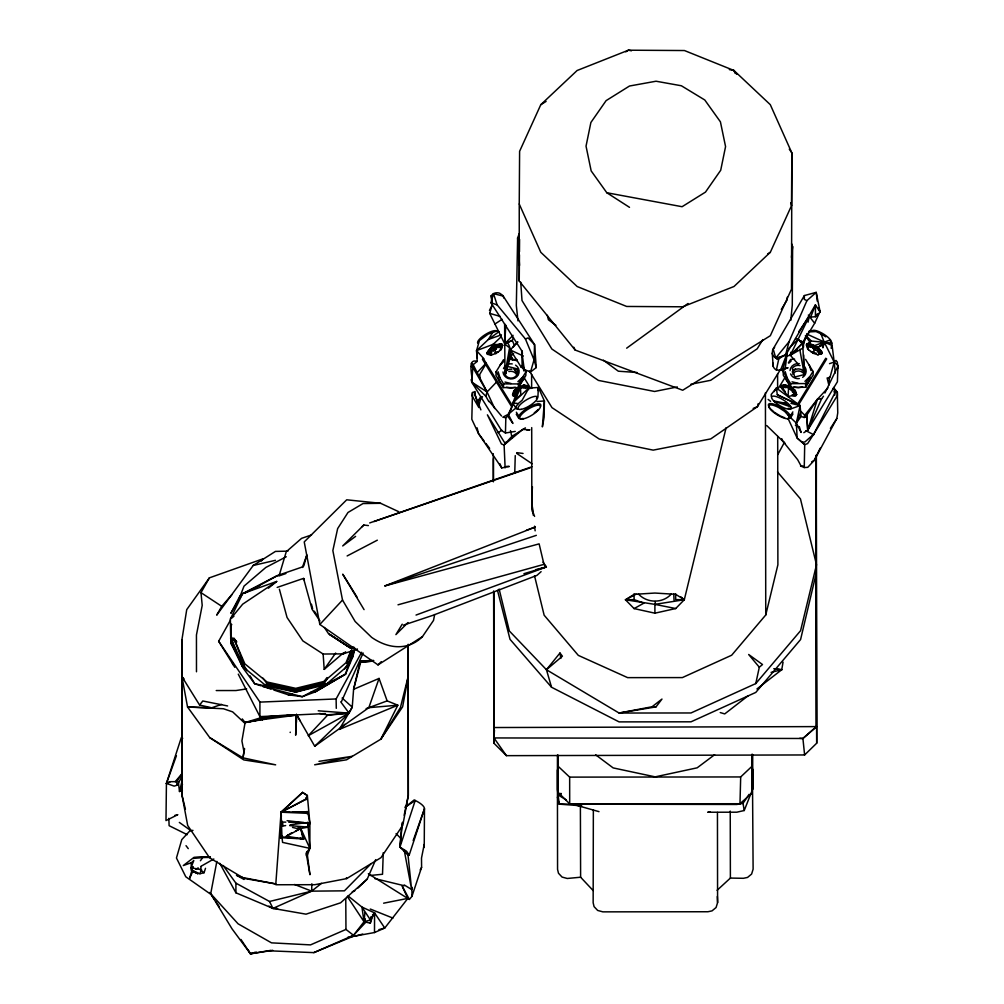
<?xml version="1.0" encoding="UTF-8"?>
<svg xmlns="http://www.w3.org/2000/svg" width="1004" height="1004" viewBox="0 0 1004 1004"><rect width="100%" height="100%" fill="white"/><g stroke="black" fill="none" stroke-linecap="round" stroke-linejoin="round"><path stroke-width="1.5" d="M325.447 713.543L259.91 716.63L259.923 702.11L218.659 641.255L230.041 620.861M262.395 719.818L262.508 717.232L279.25 715.689L279.074 716.555L278.961 715.676L295.954 715.187L296.519 714.497L300.347 721.11M261.304 561.023L263.337 558.701L209.384 577.852L186.731 609.629L181.912 639.812L182.113 795.72L187.673 825.476L209.598 857.818L243.947 878.374L275.811 883.947L281.082 812.198L302.58 792.445L307.349 795.519L309.885 823.33L309.872 848.355L307.387 855.132L309.947 874.735L306.32 853.839L306.659 852.158L309.872 848.355L307.776 822.226M368.342 873.756L409.381 899.433L411.941 896.384L411.954 887.222L411.602 889.469L404.248 884.963M474.428 395.438L475.168 391.485L472.47 392.539L472.018 395.727L478.845 407.524L474.428 392.451M557.433 755.058L557.421 789.458L559.215 804.141L581.73 805.823M593.351 809.939L593.151 902.747L594.067 906.625L597.656 910.44L602.852 911.858L707.895 911.745L712.024 910.879L716.078 907.516L717.584 902.621L717.446 812.437M710.217 811.772L707.745 812.236L736.836 812.198L744.228 810.517L752.674 789.131L752.711 754.732M816.377 454.875L816.139 726.821L802.911 738.48L493.981 737.94L493.943 743.236L506.418 755.661L804.618 754.958L816.704 743.198L816.177 456.08L816.704 743.198M296.481 722.328L296.343 714.559M347.648 937.385L374.492 932.54L374.567 912.887L361.929 907.051L348.049 895.919M504.058 298.201L502.577 295.239L499.766 293.281A7.116 6.651 2.8 0 0 493.516 293.645L490.943 302.719L521.678 350.66L522.155 365.18L524.276 369.535L530.539 372.007L536.261 367.552L534.567 344.585L503.217 296.117L493.516 293.645L491.194 295.653L492.111 305.229L489.688 313.361L504.686 343.782L508.564 347.108M493.466 458.64L493.403 481.343M791.579 243.721L792.608 246.645L792.281 305.003L790.775 320.389M519.244 204.063L519.608 151.303L540.779 104.717L577.112 70.506L628.404 50.2L684.452 50.539L733.937 70.468L770.294 104.667L791.867 152.934L791.503 289.139L770.332 335.712L682.707 390.242L575.154 350.045L519.244 281.057L519.244 204.063L540.817 252.33L577.174 286.529L626.659 306.458L682.707 306.797L733.999 286.491L770.332 252.268L791.503 205.694L791.867 152.934L789.282 149.132M519.244 281.057L519.457 254.815M519.47 251.728L519.57 239.379M817.256 301.137L816.214 292.365L804.367 295.565L804.317 299.418L806.927 300.623L816.214 292.365L820.155 312.131L815.449 316.724L810.705 317.063L808.32 315.093M296.243 715.149L295.665 735.179L296.519 714.497L314.729 746.248L368.832 707.669L387.142 700.892L397.822 705.197L380.842 739.195L346.531 759.815L314.666 764.797L352.241 756.313L318.971 761.358M752.674 789.131L752.962 769.666M306.86 798.569L281.082 812.198L281.986 837.725L280.631 838.127L281.082 812.198L302.58 792.445L307.349 795.519L306.433 799.51L306.847 798.004M519.319 233.518L517.625 237.873L516.332 305.53L517.989 320.853M833.471 387.456L837.323 392.213L837.75 412.92L836.834 418.492L814.294 460.334L807.768 467.324L804.254 467.563L804.706 444.596L797.151 438.045L787.989 418.329M311.83 883.821L311.679 891.15L272.95 908.407L235.915 892.807L219.788 863.302M515.253 431.406L505.451 433L505.828 417.777C513.333 411.439 512.467 395.676 520.536 388.046L528.242 386.904L528.706 389.627M558.174 755.134L558.211 792.42L569.695 803.878L739.986 803.727L740.688 776.945L752.134 766.165L752.121 755.246M242.265 718.927L245.089 722.554L262.446 719.63L262.508 717.232L273.151 716.58M513.433 337.532L512.278 340.419L507.409 342.452C514.249 352.479 508.011 364.025 504.962 374.191L504.635 323.853M514.763 472.721L515.253 455.603M278.949 716.404L278.986 715.689M503.556 359.658L496.101 371.744L495.963 375.446L503.431 387.594L518.365 387.644L525.82 375.559L525.958 371.856L522.971 366.673M503.431 387.594L503.581 383.879L496.101 371.744M518.365 387.644L518.503 383.942L525.958 371.856M290.169 732.493L290.231 732.154M296.218 722.19L296.519 714.497M383.264 852.672L382.524 874.271L370.376 875.45M837.825 368.443L837.323 362.118L835.955 360.423L834.198 362.08L829.53 363.649M285.638 825.564L282.613 826.054L282.789 822.063L285.789 822.15M347.397 896.585L364.025 921.76L370.313 923.14L371.204 916.966M404.261 850.375L411.602 889.469L408.013 855.107L399.943 847.112L401.751 826.079M505.451 433L501.548 430.528L471.767 382.16C473.461 377.517 466.145 357.75 477.201 361.402L476.561 350.609L479.435 340.557L488.17 334.081L496.917 330.994L499.088 331.596L488.396 339.44L476.561 350.609L477.339 358.139M472.47 392.539L471.817 419.27L478.519 433.615L501.724 467.914L509.292 466.446L506.543 466.358M493.868 591.381L493.981 737.94L506.418 755.661M523.159 418.43A12.926 3.828 -31.6 0 1 518.679 418.153L518.779 416.133L516.357 412.205M799.761 349.216L804.104 373.664L802.736 343.029L807.417 333.416M532.421 486.702L531.806 497.871L532.547 510.973L534.592 516.407M275.811 884.75L314.829 884.7L346.694 878.6L381.005 857.642L402.805 825.25L408.302 795.507L408.176 644.292M494.445 730.109L493.981 737.94L493.742 592.247M505.815 325.158L504.686 343.782L512.278 340.419L514.312 345.138L510.496 350.082L521.176 367.163L523.335 368.33M788.052 396.429L788.604 387.77L780.911 386.64L788.052 396.429L796.31 394.974L788.604 387.77M829.429 376.889L828.865 385.122L827.12 377.981L829.906 377.667L834.198 362.08L831.801 343.092L829.643 340.155L814.432 345.652L806.727 344.523L811.295 341.034L831.801 343.092M280.631 838.127L281.773 835.629L282.588 842.406L309.872 848.355L300.736 828.476L297.849 827.923M364.904 912.736L364.025 921.76L353.521 935.301L313.838 952.62L269.612 950.826L250.473 953.8L231.999 928.8L210.714 893.723L216.851 861.382M408.013 855.107L409.205 855.044L406.52 851.216L399.943 847.112L402.428 822.276M787.274 297.197L786.948 300.259L781.313 309.445M791.466 257.375L792.608 246.645M831.199 348.35L831.525 345.288L806.852 334.068M802.723 442.174L804.932 441.948L813.717 434.18L837.374 395.538L837.323 392.213L834.035 391.108L834.625 393.493L813.717 434.18L807.592 443.63L804.706 444.596L797.151 438.045L796.348 423.123L800.075 405.616L776.381 388.033L771.235 394.446L771.235 396.404M292.528 827.421L298.565 828.84L298.74 827.309M230.606 625.793L231.334 624.425M261.065 685.82L254.702 683.774L243.018 667.986L230.782 642.924L231.51 636.925M353.533 651.809L352.994 656.327L345.552 674.136L315.294 691.869L302.242 696.701L288.135 694.743L273.803 690.012M776.393 369.999L778.778 358.855L787.174 353.282L782.543 370.388L776.393 369.999A7.116 6.651 -3 0 1 773.143 366.234L772.264 353.157L772.653 349.907L774.636 347.221M244.436 748.419L242.981 757.844L275.648 764.835L243.784 759.915L209.773 737.651L187.547 706.992L181.912 676.621L184.046 678.855M230.857 625.279C231.824 624.563 229.979 626.709 231.02 624.463L231.698 624.438M790.775 352.253L790.299 355.253L798.167 364.138M244.537 748.884L242.981 757.844L209.773 737.651M509.53 347.936L504.962 374.191L510.572 352.454M756.941 688.957L781.727 669.743L783.07 662.113M306.019 798.017L305.756 799.46L281.082 812.198L281.371 816.453M434.644 614.573L433.527 620.409L422.458 636.624L378.019 664.899L319.837 624.45L304.225 541.896L346.706 499.804L380.642 503.305L398.764 511.714M815.7 350.082L813.14 348.463L814.169 346.079L821.874 353.282L817.758 354.751L813.215 353.282L808.521 349.756L806.463 344.949L814.169 346.079L815.7 350.082L821.874 353.282M401.587 827.384L402.541 822.828M404.148 815.248L408.302 795.507L408.176 645.723M802.698 346.982L804.066 341.197M808.057 322.184L809.274 316.335L814.658 323.263L802.736 343.029L790.299 355.253L785.981 356.257M499.126 589.059L509.354 630.989L546.452 669.731L619.079 713.041L691.003 712.966L755.774 683.573L759.313 667.221L762.513 664.535L748.658 654.495L759.313 667.221M537.705 390.481L538.382 387.456L528.819 388.121L512.642 402.842L516.119 408.515A12.926 3.828 -31.6 0 0 518.277 409.117M192.818 867.418L189.492 878.688L193.006 870.844L197.951 873.681L191.764 871.158L191.212 867.745L193.659 860.34M354.738 648.822L352.994 656.327L351.274 658.9M373.576 660.469L360.223 660.946L353.596 689.309L352.241 707.117L349.053 713.129L314.729 746.248M182.326 779.731L179.49 791.516L182.402 790.612M827.949 387.908L817.381 399.316L804.731 415.254L804.191 417.501L801.066 416.434L800.075 405.616L777.309 394.723L776.381 388.033L774.172 391.623M534.504 575.706L544.143 615.201L578.304 655.374L627.638 677.637L682.381 677.587L731.665 655.223L765.751 614.975L777.887 564.813L777.698 436.514M726.105 427.742L684.301 599.727L675.705 608.537L654.909 613.18L634.101 608.587L625.479 599.79L634.089 594.355L654.884 593.05L675.679 594.318L684.301 599.727L654.897 604.37L625.479 599.79L636.159 594.142M298.565 828.84L308.278 827.158L309.885 823.33L307.751 811.684M822.904 347.836L824.297 342.276L820.87 333.742L816.014 331.558L808.684 331.897M758.233 403.621L757.468 406.645L710.757 438.911L653.177 450.131L599.262 439.037L551.999 407.649L529.372 370.94M373.124 661.071L360.662 662.301L360.223 660.946L360.662 662.301L353.596 689.309L379.06 678.428L387.142 700.892M488.835 401.6L485.873 396.316L487.015 391.886L473.148 364.665L471.428 363.247L472.821 367.364L487.015 391.886L494.721 408.528M772.264 353.157A7.116 6.651 -3 0 0 775.753 358.001L785.454 355.466L789.044 341.724L806.927 300.623M478.695 406.319L481.33 396.517M262.433 719.115L262.734 718.023L262.408 719.178L245.089 722.554L241.914 740.914L243.897 751.343M371.279 917.003L370.451 919.978L364.025 921.76L361.929 907.051L370.451 919.978L374.567 912.887L384.758 928.022L374.492 932.54M530.539 372.007L534.04 359.796L534.567 344.585L528.117 337.896L525.418 338.95L497.118 304.89L493.516 293.645M306.672 555.463L303.848 565.741L302.355 567.461L306.885 554.923M279.212 575.367L286.24 551.773L301.589 538.345L311.529 534.944M306.207 797.967C305.078 799.849 307.048 800.062 306.408 797.954M310.763 692.346L315.294 691.869L345.552 674.136L352.417 651.721M242.366 662.69L230.782 642.924L232.137 638.544M823.506 396.229L821.636 398.701L817.381 399.316L807.718 430.214L803.815 432.699M191.764 871.158L193.182 866.665M491.295 353.897L491.696 352.655M500.205 349.593L500.594 348.35M205.506 868.297L204.063 872.727L200.298 869.527L201.264 866.552M399.943 847.112L415.229 800.464L414.175 799.95L404.976 807.379L415.229 800.464A19.39 6.149 18.1 0 1 424.479 808.735L424.24 845.657L423.839 847.577L424.215 844.377L421.504 858.069L421.592 867.343L411.941 896.384M803.526 347.221L803.451 344.121L806.325 335.374M409.205 855.044L424.479 808.735L413.159 840.612M370.313 923.14L372.798 915.698M492.173 347.108L493.127 344.359L500.958 336.993M366.134 708.598L368.832 707.669L379.06 678.428M365.017 918.961L364.025 921.76L365.243 919.175M346.807 663.556L351.827 649.525M813.14 352.655L814.344 349.292M176.415 755.736L166.426 783.396L165.986 820.594L177.808 814.683L174.796 815.411M301.74 793.16L302.58 792.445M193.659 861.03L191.136 862.787L191.45 870.242L199.909 873.731L201.54 869.326M495.65 353.471L491.332 355.09L487.216 353.634L493.378 350.421L494.909 346.405L502.602 345.263L500.569 350.07L495.876 353.609L495.311 353.082M354.864 649.048L348.739 664.987L325.798 684.69L295.778 692.045L254.702 683.774L250.071 675.868M810.705 317.063L815.411 304.865L820.155 312.131L818.724 308.165M238.99 599.162L244.022 586.123L265.809 567.461L286.265 556.743M811.006 377.642L805.723 387.28L790.801 387.368L783.321 375.295L783.17 371.593L785.153 368.129M523.097 379.374L519.193 385.222M350.597 651.245L346.003 662.715L324.217 681.377L295.741 688.342L267.089 682.017L244.85 663.845L233.857 638.268L236.618 641.907L233.857 638.268L244.06 664.698M182.49 784.4L179.49 791.516L178.26 781.3M514.638 390.041A6.815 2.021 -31.6 0 0 514.638 392.94L512.592 394.848L514.638 390.041L519.332 386.502L520.285 387.619L527.978 386.477L525.782 388.548M813.14 348.463L814.169 346.079M268.921 906.097L272.95 908.407L306.032 914.167L340.607 902.809L367.226 879.077L375.709 859.637M821.636 398.701L807.718 430.214L806.764 415.179L817.381 399.316M341.473 701.583L363.122 652.989M814.658 323.263L819 313.825L816.227 314.541M528.819 388.121L522.168 400.219L518.265 403.595L512.642 402.842L520.762 394.61L520.536 388.046L508.313 414.275L502.853 417.175L505.828 417.777M230.682 636.398L230.368 619.142L242.554 593.653L277.016 575.706M824.911 393.028L837.386 367.263M820.168 448.198L814.294 460.334L811.634 461.89M489.45 310.412L492.111 305.229M182.715 738.266L181.297 737.651L166.426 783.396L174.156 786.119L177.344 785.128L182.075 776.192M420.187 869.941L421.592 867.343M777.749 454.661L784.425 442.337M336.29 708.335L336.114 698.947L361.641 652.249M230.907 638.895C229.565 636.373 232.514 639.46 230.907 638.895L242.152 666.167L265.571 685.356M196.483 671.776L196.445 634.98L202.206 605.387L200.988 592.649L209.384 577.852M805.723 387.28L805.572 383.566L813.027 371.417L805.547 359.344M231.886 594.694L221.746 606.316L216.701 615.138L253.209 565.465L275.447 551.409L287.935 551.146M368.832 707.669L397.822 705.197L339.377 729.381L352.241 707.117L342.113 698.044M804.367 295.565L773.155 348.915L775.753 358.001L778.778 358.855M486.25 363.41L479.786 374.354L479.862 379.01M785.454 355.466L815.411 304.865L815.449 316.724M242.554 593.653L230.845 613.281L239.893 596.087L242.554 593.653L276.702 581.442L268.382 588.206M402.227 624.187L395.902 634.628L407.988 622.53M493.027 331.885L488.396 339.44L501.41 334.847M762.814 339.616L757.192 348.802L710.656 380.303L690.953 384.231M785.705 376.387L777.636 389.552L777.598 373.927M792.859 411.916L790.449 415.844L790.55 417.877L788.027 418.743A11.96 3.539 31.5 0 1 770.156 409.067A11.96 3.539 31.5 0 1 778.878 407.624L784.714 411.439L790.55 417.877L792.959 413.949M797.678 404.06L825.79 358.19M798.582 404.775L826.706 358.905M780.459 369.485L757.468 406.645L753.176 408.427M295.527 830.961L300.736 828.476L303.785 838.905L286.19 836.282L291.624 832.831M480.201 397.509L477.176 402.303L482.547 396.693M830.421 428.344L836.834 418.492M788.378 362.833L790.625 359.432L794.566 359.181M344.435 669.166L349.568 661.46M785.279 384.745A6.815 2.021 31.5 0 0 785.279 387.657L781.162 386.214L789.596 386.364L785.279 384.745L781.162 386.214L788.868 387.343L789.822 386.226L794.515 389.753L796.574 394.559L793.787 393.543M744.228 810.517L743.01 803.325L749.16 794.289M798.657 331.847L809.274 316.335L790.299 355.253L802.472 348.338M522.77 364.866L521.176 367.163L523.498 367.05M327.317 678.704L324.681 682.507L295.753 689.585L266.65 683.159L263.01 678.164M486.965 353.207L493.127 344.359L502.339 344.836L494.646 345.978L486.965 353.207L490.04 352.755M279.376 589.185L287.056 617.498L302.857 640.903L323.137 654.031L324.204 669.379L335.65 653.064M801.066 416.434L796.348 423.123L801.092 432.448L799.322 426.687M324.217 681.377L326.978 677.574M518.265 403.595L516.119 406.545L516.119 408.515M200.411 860.742L202.256 858.219M835.315 372.999L834.198 362.08L824.297 342.276L821.761 345.263L817.607 347.685L814.432 345.652L822.125 352.868L820.055 352.002L820.619 351.237L819.741 349.643L822.125 352.868L819.051 352.417M378.884 929.641L384.758 928.022L407.837 898.392L402.227 886.206L409.381 899.433M656.026 706.879L661.975 699.073L652.073 706.753L619.079 713.041L656.026 706.879L652.073 706.753M170.329 781.677L166.426 783.396L170.329 781.677L176.378 781.639L181.849 774.46M536.437 398.588L537.931 396.643L538.382 387.456L544.394 400.972L544.155 417.024L542.373 426.888L544.394 400.972L537.065 401.5M181.912 676.621L199.595 705.046L202.795 700.993L227.607 705.95M358.014 887.975L367.226 879.077M546.452 669.731L559.968 653.014L562.403 656.189L546.452 669.731L551.535 687.238L619.091 721.889L691.016 721.813L755.786 692.421L800.59 639.535L816.315 572.882L815.574 569.845M775.753 358.001L789.044 341.724M512.266 353.985L510.471 356.182L513.621 353.584M230.368 619.142L242.679 604.17L276.702 581.442M175.248 781.677L182.251 773.281M755.774 683.573L800.577 630.688L816.503 564.8L800.452 498.9L777.498 471.918M813.78 352.743L816.252 353.195M806.588 384.846L813.177 375.132L813.027 371.417M513.257 347.007L517.851 341.9L514.312 345.138M505.125 467.864L504.108 444.935L511.726 436.489L525.406 427.867M319.837 624.45L342.515 600.053L332.851 550.568L337.645 528.606L347.986 512.479L363.009 503.556L380.642 503.305M788.491 348.702L798.167 339.252L803.451 344.121M477.666 372.095L485.923 363.297M313.838 952.62L353.747 936.054L353.521 935.301L366.146 921.848M372.471 915.121L374.567 912.887M486.827 392.2L496.478 382.11M801.493 340.845L802.736 343.029L790.299 355.253L797.189 349.58M788.479 418.542L789.458 417.526L790.55 417.877M792.294 371.919L795.369 368.744M370.852 863.98L344.422 890.837L311.679 891.15L269.536 901.479L235.902 883.156L223.152 865.498M513.057 335.323L504.686 343.782L507.409 342.452M504.108 444.935L506.568 442.475L504.359 442.262L487.404 414.84L501.448 443.981L504.108 444.935L522.733 429.411L529.899 429.825L526.962 430.151M368.405 525.581L363.824 525.029L342.703 545.95L355.604 536.374M378.019 664.899L381.294 661.674M789.056 362.984L791.24 360.863M804.932 381.344L809.287 377.09M499.841 365.293L504.196 361.089M517.888 381.696L522.243 377.491M813.14 353.132L814.169 352.153L810.579 351.513M792.47 392.187L796.574 394.559L788.868 387.343L789.897 386.364M487.216 353.634L494.909 346.405L495.938 348.79L493.378 350.421M512.592 394.848L520.285 387.619L519.256 386.653M515.642 395.538L512.856 395.262L520.536 388.046M500.557 347.158L502.602 345.263L495.637 347.798L500.557 347.158A6.815 2.021 -31.6 0 1 500.569 350.07M339.377 729.381L344.937 724.248M717.069 890.322L730.385 878.073L743.424 878.299L747.553 877.433L751.607 874.057L753.113 869.175L752.398 767.884M361.565 527.05L363.824 525.029M541.106 571.652L536.902 575.405L432.749 615.377L403.432 625.153M739.986 803.727L752.172 792.922L752.134 754.092M323.137 654.031L343.268 653.868L345.627 651.797M566.181 799.887L558.651 795.268L560.91 793.323M799.786 738.304L802.911 738.48L816.679 726.607L494.483 727.536M324.204 669.379L343.694 652.675M788.027 418.743L789.458 417.526L788.24 414.865L790.449 415.844A12.926 3.828 31.5 0 0 775.251 404.625A12.926 3.828 31.5 0 0 770.005 408.151M516.533 407.436L508.313 414.275L512.918 423.437L508.149 416.735M231.547 618.175L233.932 616.243M477.201 361.402L473.148 364.665M817.607 347.685L824.297 342.276L822.904 346.807L821.761 345.263M321.431 883.369L311.679 891.15L294.586 884.499M748.256 695.672L724.712 713.919L720.244 712.564M671.337 594.054C662.69 603.542 647.078 603.391 638.418 593.991M714.622 754.719L697.165 767.822L655.173 776.87L613.155 767.909L595.686 754.845M626.659 348.175L688.029 303.497M498.097 432.849L501.787 430.151M231.02 624.463L230.782 642.924M516.809 368.769A6.677 6.262 2.2 0 1 514.374 377.316A6.677 6.262 2.2 0 1 505.238 374.994L507.673 366.447L516.809 368.769L514.65 370.263A6.677 6.262 2.2 0 1 517.549 374.981M493.416 350.936L495.938 349.267M494.696 324.154L502.138 319.322M540.779 104.717L546.088 101.417M625.743 51.857L628.404 50.2L631.453 50.79M767.683 253.924L770.332 252.268M782.543 356.144L776.682 359.143M360.059 661.561L373.601 660.657M286.818 836.144L300.736 828.476L303.057 838.942L302.279 839.231L303.785 838.905M195.617 869.364L198.215 867.883M200.813 866.402L213.827 858.985M634.101 608.587L643.878 603.14L634.101 599.639L625.479 599.79M318.23 710.807L349.053 713.129L308.253 735.719L327.455 715.312L349.053 713.129L340.77 701.909M558.651 795.268L561.261 793.838M253.171 588.859L277.48 575.618M347.133 555.952L377.341 540.165M345.552 674.136L302.242 696.701L262.333 686.221L270.929 689.07M244.813 593.1L259.848 585.457M353.521 935.301L345.966 929.428L310.512 944.889L271.507 942.856L238.073 923.805L210.714 893.723M807.015 416.296L804.191 417.501L806.764 415.179L807.718 430.214L837.411 381.784L837.951 365.368L834.198 362.08M416.032 615.063L546.364 566.959L543.98 564.361L539.123 543.867L384.908 585.922L535.245 527.075M526.422 530.237L535.232 527M352.278 891.728L354.826 890.812M527.978 386.477L523.875 387.921A6.815 2.021 -31.6 0 0 523.862 385.021L519.557 386.64L527.978 386.477L523.862 385.021M777.309 394.723L800.075 405.616L790.914 408.829L788.316 408.251M191.136 862.787L183.293 865.561L193.647 857.629L210.2 857.027M245.026 723.445L232.652 711.874L223.44 708.749L187.547 706.992L211.731 707.795L221.558 704.381M369.698 522.933L531.969 466.734M374.053 521.54L530.175 467.839M277.229 575.606L302.781 566.833M278.786 575.982L285.876 573.548M277.167 587.428L302.719 578.655L303.71 579.157M343.268 653.868L357.462 648.998M230.907 625.216L231.56 624.99M384.908 585.922L536.349 535.345M240.947 939.443L250.473 953.8L254.953 952.419M523.925 573.698L546.364 566.959L543.013 562.165M248.038 949.847L250.473 953.8L256.447 952.093M398.011 604.81L543.98 564.361M355.353 936.079L362.708 934.071M535.722 569.682L546.364 566.959M771.097 672.379L781.727 669.743L774.222 668.689M199.909 873.731L204.063 872.727M253.209 565.465L275.447 560.307M309.885 823.33L307.801 823.795L309.885 823.33L287.094 820.682M269.536 901.479L272.95 908.407L275.974 907.754M677.311 386.942L654.57 391.472L598.447 380.416L551.861 349.015L522.005 300.547L520.725 282.199M383.628 903.186L407.837 898.392M279.376 716.291L262.508 717.232L245.089 722.554L278.961 715.915M743.01 803.325L736.823 804.468L559.215 804.141L557.433 797.201M496.114 352.266L498.511 351.839M516.696 388.272L520.285 387.619M269.612 950.826L272.661 950.299M350.697 936.594L353.747 936.054M802.698 386.979L798.28 387.732L793.85 387.029M250.473 953.8L270.528 950.411M809.023 331.169L812.123 330.667M515.303 387.306L510.885 388.021L506.468 387.28M290.169 824.836L306.308 822.615M246.67 688.907L235.94 690.539L216.224 690.551M262.446 719.63L295.954 715.187L286.692 715.45M192.994 830.383L189.957 830.76L181.774 839.633L176.453 857.993L185.778 876.768L210.25 893.924M288.135 694.743L292.653 694.266M373.187 661.059L360.474 662.138M593.151 890.573L580.613 877.22L567.26 878.475L562.064 877.069L558.488 873.254L557.559 869.376L557.408 769.867M210.388 857.429L193.647 857.629L210.376 857.039M296.205 823.318L303.76 822.652L288.775 822.226M349.053 713.129L327.229 714.848L319.586 713.467M783.17 371.593L790.65 383.653L805.572 383.566M286.83 715.739L295.954 715.187M503.581 383.879L518.503 383.942M353.22 647.706L350.107 647.844L328.722 633.988L324.342 627.487M259.923 702.11L336.114 698.947M287.144 812.01L281.082 812.198L308.027 813.353L307.676 811.608M293.218 811.822L296.255 811.734M510.157 359.306L516.985 359.62M353.885 647.116L349.417 647.166L329.588 634.315M354.65 647.793L350.107 647.844L329.626 634.365M512.856 395.262L515.843 395.25M288.901 812.161L281.082 812.198L306.986 811.947L308.027 813.353M293.582 812.136L307.651 812.06M558.211 792.42L558.199 766.366L569.657 777.121L740.688 776.945M802.987 465.994L800.552 465.956L804.254 467.563M272.95 908.407L277.631 908.545M300.284 837.913L303.057 838.942L281.986 837.725M302.292 793.235L303.547 793.311M637.025 372.497L618.338 371.204L603.354 360.185M289.704 825.602L308.278 827.158L307.575 822.59M306.471 853.852L307.387 855.132L306.408 855.835L306.659 852.158L307.387 855.132L307.011 853.839M282.3 836.909L281.986 836.206L282.3 836.909L297.121 838.365M300.083 838.654L303.057 838.942M231.008 636.988L231.723 637.728M578.329 805.02L573.711 804.505L598.986 811.646M774.059 668.815L781.727 669.743M516.884 452.678L523.046 453.444M788.868 387.343L792.457 387.983M606.805 192.743L682.08 206.711L705.473 192.115L720.709 170.253L725.566 146.597L720.42 121.835L704.783 99.986L681.377 85.767L656.039 81.224L629.508 86.018L606.115 100.626L590.892 122.475L586.035 146.145L591.168 170.906L606.805 192.743L629.508 207.339M729.343 69.59L733.937 70.468L736.66 74.271M244.549 877.898L275.811 883.947M191.212 867.745L200.298 869.527M819.465 352.329L822.125 352.868M675.705 608.537L654.897 604.37L654.909 613.18M808.509 346.844L813.441 347.472L806.463 344.949L808.509 346.844A6.815 2.021 31.5 0 0 808.521 349.756M199.595 705.046L211.731 707.795M792.005 381.821L798.092 383.214M511.036 359.281L517.11 360.725M504.974 382.06L511.061 383.503M795.532 338.612L798.167 339.252L801.707 343.293M374.655 878.55L404.248 885.729M790.914 403.319L800.075 405.616M489.688 313.361L500.143 316.411M490.943 302.719L497.118 304.89M243.056 877.609L236.455 875.275L244.035 879.466M370.275 909.034L392.928 918.095M510.496 350.082L523.285 356.006M187.246 834.675L169.111 825.69L168.848 818.335M795.381 425.219L799.322 427.265M805.886 430.666L813.767 434.757M191.45 870.242L197.951 873.681M471.29 366.397L472.821 367.364L471.767 382.16L485.873 396.316M820.87 333.742L825.74 336.817M487.015 391.886L471.767 382.16L471.127 379.663M200.988 592.649L221.746 606.316M516.633 453.356L532.095 463.785M179.327 822.414L190.823 830.597M804.731 415.254L801.004 411.452L796.348 423.123L789.759 416.861M555.902 325.283L548.41 319.774L547.318 315.281M768.135 399.429L770.595 401.324M680.85 596.865L684.301 599.727L675.692 599.589L675.679 593.904M231.058 637.653L235.978 642.598M833.094 388.673L837.323 392.213M780.911 386.64L783.107 388.699M494.909 352.492L495.951 353.458M785.141 443.454L766.717 425.533M396.091 833.609L400.37 837.938L401.236 840.699M513.759 369.033L517.863 373.25M805.999 335.499L811.295 341.034M494.646 345.978L493.127 344.359L476.561 350.609L483.84 358.717M789.972 384.946L786.057 379.11M502.577 385.159L499.678 381.922L498.147 377.968M551.535 687.238L510.019 639.322L497.482 590.302M489.073 401.173L501.523 416.007M186.016 845.669L188.263 848.631M484.079 440.994L478.519 433.615L477.101 427.842M485.923 443.454L489.626 448.361M805.359 335.738L810.429 342.879M314.277 611.185L316.775 614.887M319.962 620.987L312.081 609.29L303.509 578.216L304.024 579.421M209.786 892.481L214.116 899.007M215.847 901.617L219.311 906.825M218.659 641.255L234.798 667.309M356.972 597.016L342.728 574.175L364.063 609.629M510.496 355.629L512.918 359.57M523.448 376.663L530.727 388.485M483.313 358.541L512.329 405.654M482.409 359.256L511.425 406.369M516.257 414.225L518.679 418.153M342.515 600.053L355.14 621.489L371.668 637.389A73.919 48.945 70 0 0 422.458 636.636M282.613 826.054L281.672 820.695M243.897 665.326L246.984 670.597M817.344 347.196L820.055 352.002M801.129 466.082L797.64 459.644L782.969 441.358L781.739 438.698M238.287 674.161L259.91 716.63M573.799 347.233L575.154 350.045M499.841 463.672L501.724 467.914M231.196 638.644L242.943 665.326M494.909 346.405L495.938 348.79M303.396 578.806L303.735 579.622M733.937 70.468L735.166 73.342M525.418 338.95L534.04 359.796L536.261 367.552M232.012 661.837L233.141 664.673M474.578 393.894L480.891 409.87M494.332 348.501L495.951 352.981M346.393 877.697L346.694 878.6M785.241 385.938L785.643 387.18M809.274 364.979L811.006 370.614M785.166 371.58L786.898 377.215M522.67 366.786L523.962 371.028M510.973 355.491L512.304 359.821M498.122 371.756L499.854 377.404M522.494 353.333L521.678 350.66L524.276 369.535M176.378 781.639L177.344 785.128M311.453 604.22L312.62 608.725M790.75 202.682L791.503 205.694M185.426 809.299L182.113 795.72L181.912 639.812M287.721 834.688L288.022 835.981M510.471 430.591L512.103 437.882M491.194 295.653L492.186 301.363M559.968 653.014L560.834 658.436M531.706 427.604L531.819 502.866L533.3 515.303M534.58 526.184L535.145 530.84M802.911 738.48L804.618 754.958M655.148 601.484L655.411 604.559M517.625 237.873L519.545 265.382M772.942 363.084L773.143 366.234M531.819 502.866L532.409 511.751M673.747 593.853L674.035 600.116M717.333 896.472L717.584 902.621M790.65 383.653L790.801 387.368M803.689 355.002L804.104 373.664M307.098 811.42L307.136 813.767M345.765 898.68L345.966 929.428M834.776 392.087L834.788 395.074M493.253 453.67L493.378 481.832M730.234 811.094L730.385 878.073M580.387 805.861L580.613 877.22M493.629 591.118L493.943 743.236M765.424 392.79L765.751 614.975M752.134 766.165L752.172 792.922M634.089 593.941L634.101 599.639M569.657 777.121L569.695 803.878M531.618 374.304L531.643 388.41M235.902 883.156L235.915 892.807M303.785 838.892A5.095 1.682 -0.1 0 1 302.279 839.218M477.816 343.242A11.308 3.351 -31.6 0 1 485.183 334.608A11.308 3.351 -31.6 0 1 496.917 331.144M488.634 354.186A8.885 2.635 -31.6 0 1 492.939 346.995A8.885 2.635 -31.6 0 1 502.151 345.627M806.927 345.313A8.885 2.635 31.5 0 1 816.139 346.656A8.885 2.635 31.5 0 1 820.456 353.847M812.136 330.818A11.308 3.351 31.5 0 1 823.87 334.257A11.308 3.351 31.5 0 1 831.249 342.891M785.279 391.736A8.885 2.635 31.5 0 1 782.58 385.649A8.885 2.635 31.5 0 1 794.628 392.175A8.885 2.635 31.5 0 1 791.955 395.363M784.651 417.727A12.926 3.828 31.5 0 1 781.049 416.221M779.819 415.593A12.926 3.828 31.5 0 1 774.937 412.544M773.833 411.728A12.926 3.828 31.5 0 1 770.972 409.205M803.576 365.519A8.082 7.568 -2.3 0 1 802.635 377.328M799.297 378.583A8.082 7.568 -2.3 0 1 790.562 373.902M790.022 370.576A8.082 7.568 -2.3 0 1 799.284 363.611M804.317 369.259A6.677 6.262 -2.3 0 1 803.89 374.68L794.766 377.027L792.319 368.493A6.677 6.262 -2.3 0 1 800.062 365.594M792.457 372.032A6.677 6.262 -2.3 0 1 804.468 372.81M792.545 374.141A6.677 6.262 -2.3 0 1 804.555 374.906M794.515 389.753A6.815 2.021 31.5 0 1 794.528 392.652M784.538 390.556A8.885 2.635 31.5 0 1 783.346 385.285A8.885 2.635 31.5 0 1 795.118 391.999A8.885 2.635 31.5 0 1 792.219 394.936M817.758 351.852A6.815 2.021 31.5 0 1 817.758 354.763M806.664 345.727A8.885 2.635 31.5 0 1 815.875 347.083A8.885 2.635 31.5 0 1 820.193 354.274M538.244 409.444A12.926 3.828 -31.6 0 1 534.291 412.795M518.779 416.133A12.926 3.828 -31.6 0 1 532.346 405.528A12.926 3.828 -31.6 0 1 540.491 406.469M515.592 365.155A8.082 7.568 2.2 0 1 515.09 377.968A8.082 7.568 2.2 0 1 502.991 371.932M503.519 368.593A8.082 7.568 2.2 0 1 505.539 365.82M506.48 365.13A8.082 7.568 2.2 0 1 512.241 363.912M506.342 370.815A6.677 6.262 2.2 0 1 511.877 369.234M504.585 375.22A6.677 6.262 2.2 0 1 506.267 372.923M508.84 371.543A6.677 6.262 2.2 0 1 516.596 374.417M491.332 355.09A6.815 2.021 -31.6 0 1 491.332 352.178M491.571 353.998A8.885 2.635 -31.6 0 1 487.743 352.228A8.885 2.635 -31.6 0 1 497.168 345.301A8.885 2.635 -31.6 0 1 502.414 346.041M516.96 395.212A8.885 2.635 -31.6 0 1 513.132 393.442A8.885 2.635 -31.6 0 1 522.557 386.527A8.885 2.635 -31.6 0 1 527.79 387.255M517.211 395.639A8.885 2.635 -31.6 0 1 513.383 393.869A8.885 2.635 -31.6 0 1 522.808 386.942A8.885 2.635 -31.6 0 1 528.054 387.682M787.174 353.282L785.153 368.706L788.052 367.715L780.585 370.049L787.174 353.282M408.201 676.395L402.642 706.778L380.842 739.195L400.433 707.506L408.201 676.395M371.43 917.016L370.451 919.978L371.505 917.041M327.229 714.848L326.802 715.337L327.229 714.848M325.334 683.561L295.778 692.045L266.022 684.226L295.766 690.802L325.334 683.561M785.542 403.269L773.695 400.922L790.901 406.959L783.609 402.654L785.542 403.269M521.164 409.368A11.308 3.351 -31.6 0 0 537.366 398.588A11.308 3.351 -31.6 0 0 524.954 400.772A11.308 3.351 -31.6 0 0 521.164 409.368M774.724 401.901A11.308 3.351 31.6 0 0 790.914 408.691A11.308 3.351 31.6 0 0 778.426 397.371A11.308 3.351 31.6 0 0 774.724 401.901M522.933 418.944A11.96 3.539 -31.6 0 0 540.165 407.624A11.96 3.539 -31.6 0 0 527.276 409.707A11.96 3.539 -31.6 0 0 522.933 418.944"/></g></svg>
